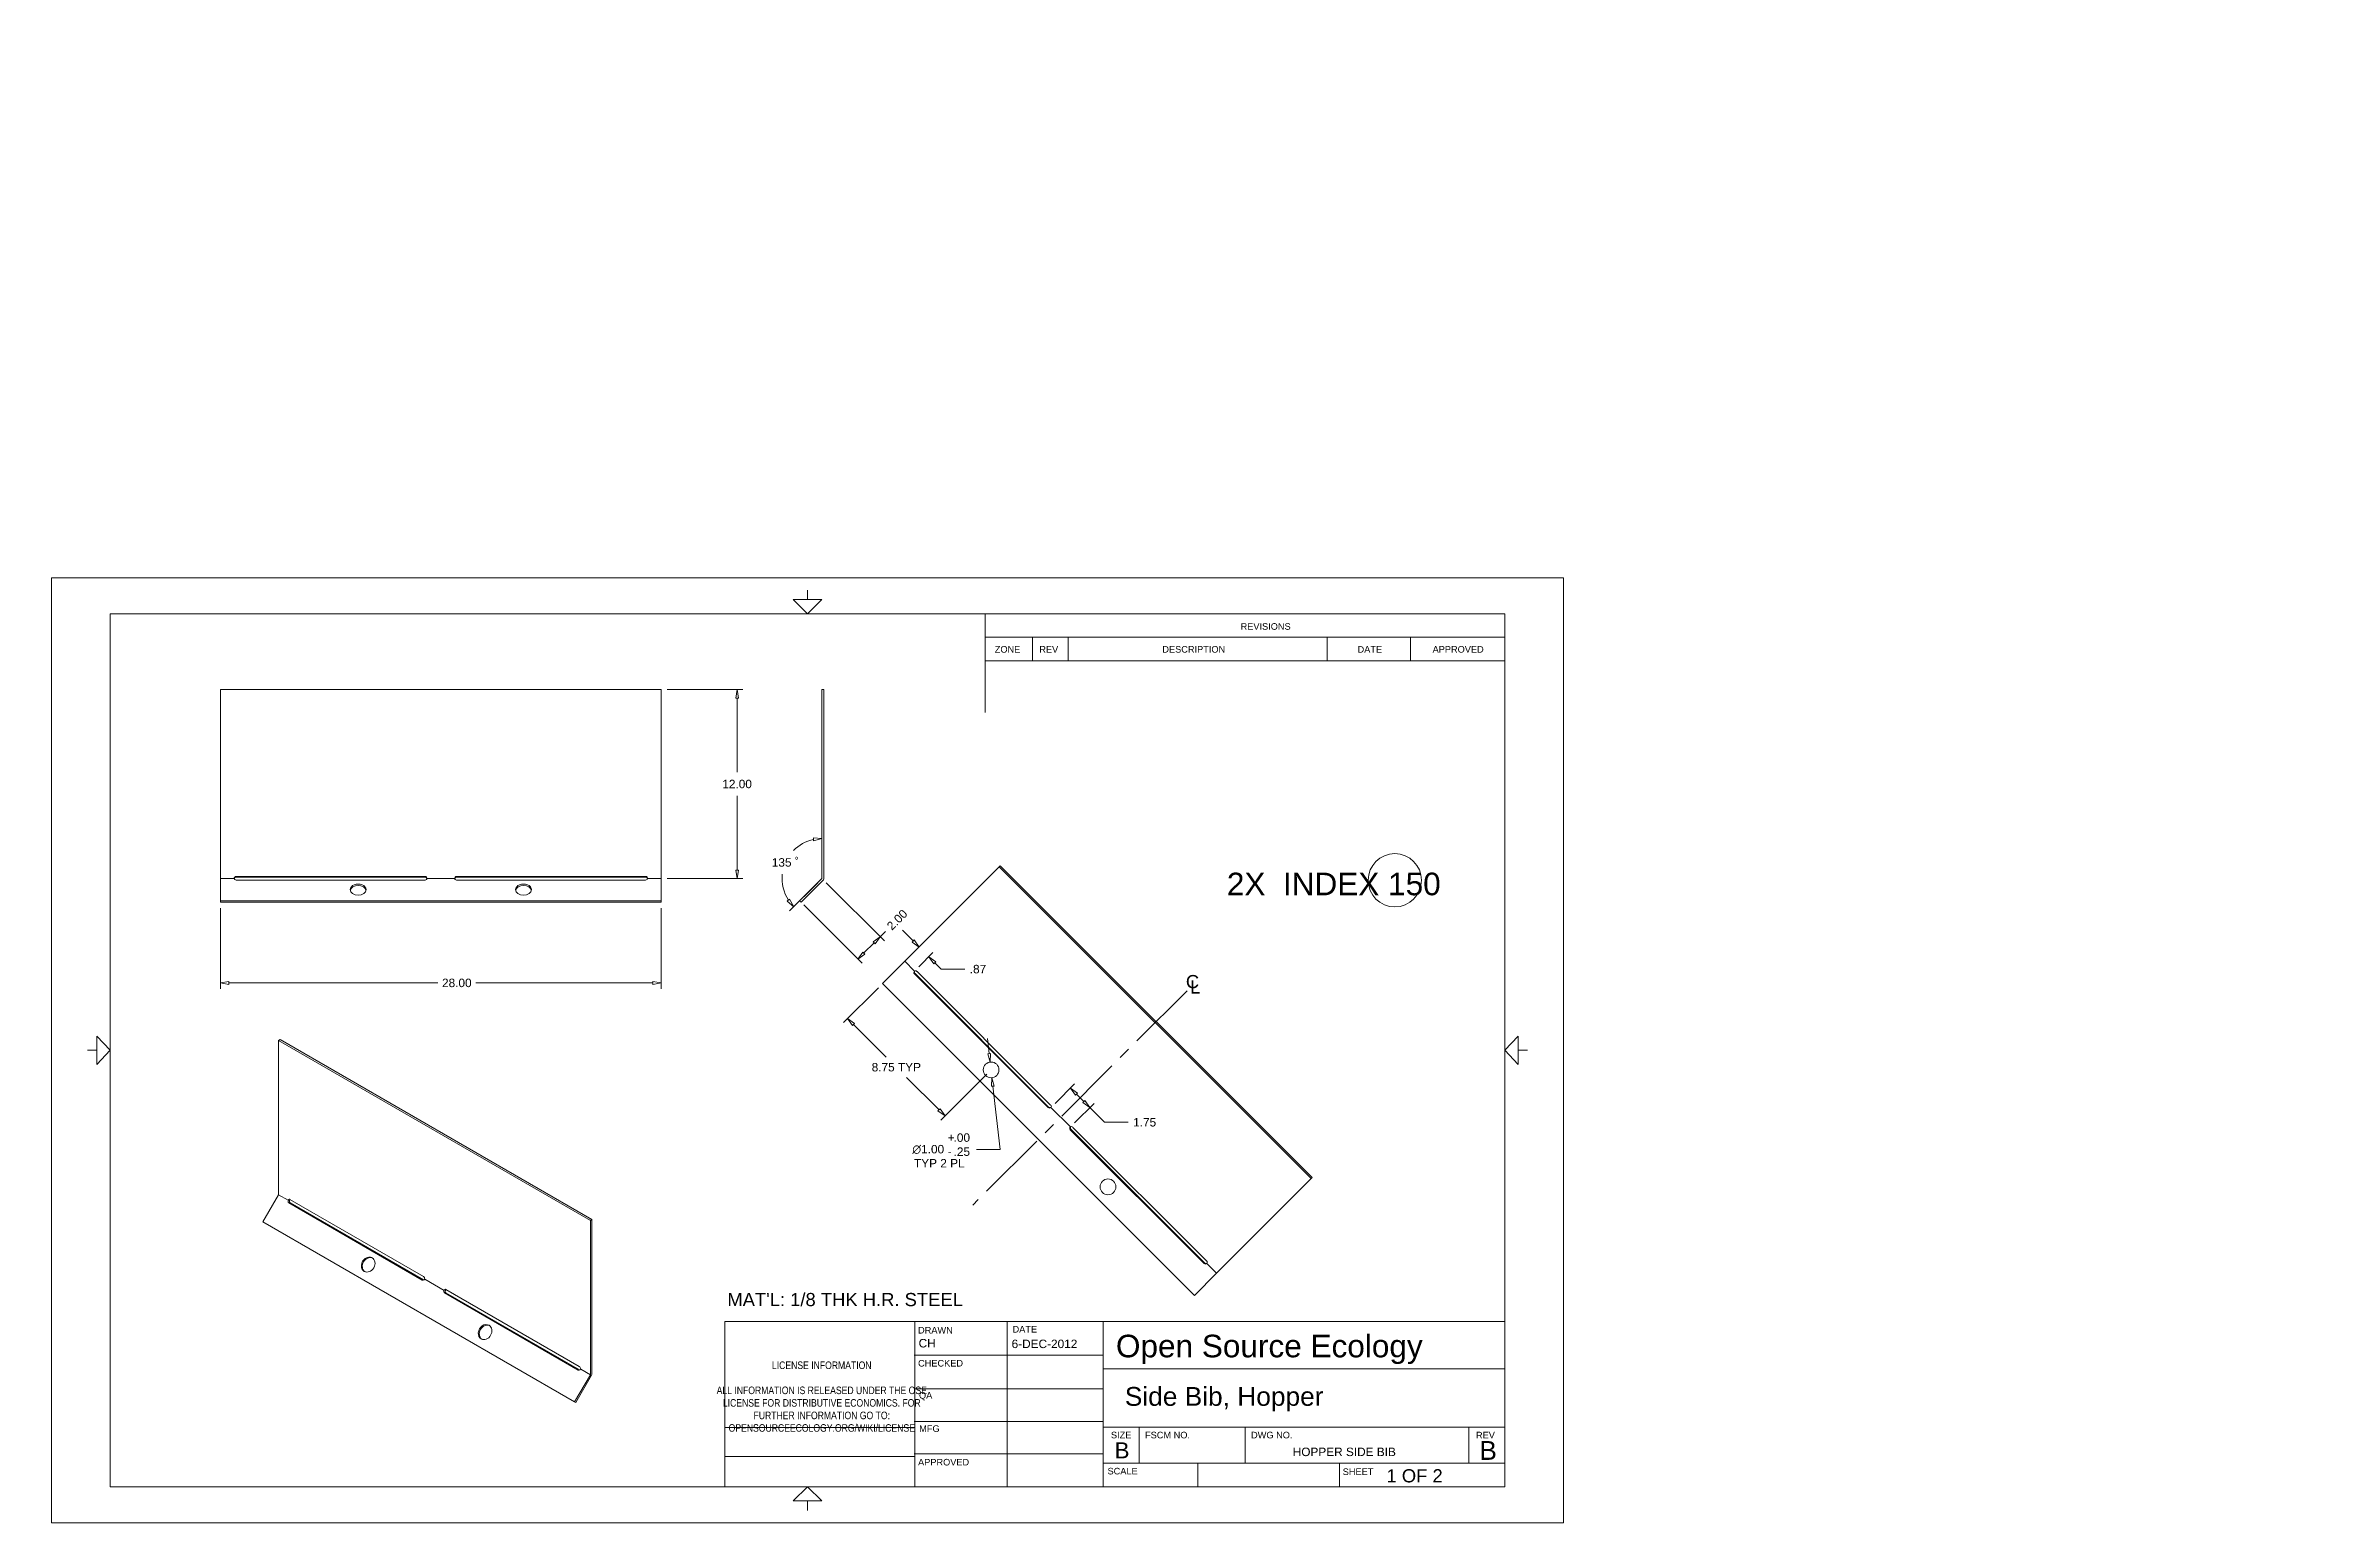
# Model space of a CAD drawing. Header units: inches. Extents: x -0.1 to 23.9, y 0 to 15.6.
import ezdxf

# ---------------------------------------------------------------- set-up
doc = ezdxf.new("R2010")
doc.units = ezdxf.units.IN
doc.header["$MEASUREMENT"] = 0
doc.linetypes.add('CENTER2', pattern=[1.125, 0.75, -0.125, 0.125, -0.125])
for name, color, linetype, lineweight in [('BEND CENTERS', 204, 'CENTER2', 0), ('CONTINUOUS', 7, 'Continuous', 0), ('DIMENSIONS', 7, 'Continuous', 0), ('TANGENT EDGES', 7, 'Continuous', 0), ('VISIBLE', 7, 'Continuous', 0)]:
    doc.layers.add(name, color=color, linetype=linetype, lineweight=lineweight)
doc.styles.get("Standard").update_dxf_attribs({"font": 'txt', "height": 0.125})
doc.dimstyles.get("Standard").update_dxf_attribs({"dimtxt": 0.18, "dimasz": 0.18, "dimexe": 0.18, "dimexo": 0.0625, "dimgap": 0.09, "dimtad": 0, "dimtih": 1, "dimtoh": 1, "dimdec": 4, "dimzin": 0, "dimdsep": 46, "dimtxsty": 'Standard', "dimcen": 0.09, "dimadec": 0, "dimazin": 0, "dimtfac": 1, "dimtdec": 4, "dimtofl": 0, "dimtmove": 0, "dimatfit": 3, "dimfxl": 1, "dimtolj": 1, "dimtzin": 0, "dimarcsym": 0})

# ---------------------------------------------------------------- blocks, each defined once
blk = doc.blocks.new('D1')
at = {"layer": 'DIMENSIONS'}
for p, q in [((1.787, 6.504), (1.787, 5.65)), ((6.453, 6.504), (6.453, 5.65)), ((1.877, 5.712), (4.087, 5.712)), ((6.363, 5.712), (4.49, 5.712))]:
    blk.add_line(p, q, dxfattribs=at)
for points in [[(1.787, 5.712), (1.877, 5.727), (1.877, 5.697), (1.787, 5.712)], [(6.453, 5.712), (6.363, 5.697), (6.363, 5.727), (6.453, 5.712)]]:
    blk.add_lwpolyline(points, dxfattribs=at)
at = {"layer": 'DIMENSIONS', "insert": (4.289, 5.712), "char_height": 0.08958, "attachment_point": 5}
for s in ['{\\fArial|b0|i0|c0|p0;28.00}{\\fMS Shell Dlg|b0|i0|c0|p0;\\H0.9444444x;}', '{\\fArial|b0|i0|c0|p0;}', '{\\fArial|b0|i0|c0|p0;}']:
    blk.add_mtext(s, dxfattribs=at)
blk = doc.blocks.new('D2')
at = {"layer": 'DIMENSIONS'}
for p, q in [((6.516, 8.817), (7.317, 8.817)), ((7.255, 8.727), (7.255, 7.942)), ((7.255, 6.907), (7.255, 7.692)), ((6.516, 6.817), (7.317, 6.817))]:
    blk.add_line(p, q, dxfattribs=at)
for points in [[(7.255, 8.817), (7.27, 8.727), (7.24, 8.727), (7.255, 8.817)], [(7.255, 6.817), (7.24, 6.907), (7.27, 6.907), (7.255, 6.817)]]:
    blk.add_lwpolyline(points, dxfattribs=at)
at = {"layer": 'DIMENSIONS', "insert": (7.255, 7.817), "char_height": 0.08958, "attachment_point": 5}
for s in ['{\\fArial|b0|i0|c0|p0;12.00}{\\fArial|b0|i0|c0|p0;}', '{\\fArial|b0|i0|c0|p0;}', '{\\fArial|b0|i0|c0|p0;}']:
    blk.add_mtext(s, dxfattribs=at)
blk = doc.blocks.new('D3')
at = {"layer": 'DIMENSIONS'}
for p, q in [((8.197, 6.773), (8.814, 6.157)), ((7.962, 6.538), (8.578, 5.921)), ((8.77, 6.201), (8.826, 6.258)), ((8.597, 6.029), (8.706, 6.137))]:
    blk.add_line(p, q, dxfattribs=at)
for points in [[(8.534, 5.965), (8.587, 6.039), (8.608, 6.018), (8.534, 5.965)], [(8.77, 6.201), (8.716, 6.127), (8.695, 6.148), (8.77, 6.201)]]:
    blk.add_lwpolyline(points, dxfattribs=at)
at = {"layer": 'DIMENSIONS', "insert": (8.949, 6.38), "char_height": 0.08958, "attachment_point": 5, "rotation": 45}
for s in ['{\\fArial|b0|i0|c0|p0;2.00}{\\fArial|b0|i0|c0|p0;}', '{\\fArial|b0|i0|c0|p0;}', '{\\fArial|b0|i0|c0|p0;}']:
    blk.add_mtext(s, dxfattribs=at)
blk = doc.blocks.new('D4')
at = {"layer": 'DIMENSIONS'}
for p, q in [((8.153, 6.88), (8.153, 7.303)), ((8.109, 6.773), (7.81, 6.474))]:
    blk.add_line(p, q, dxfattribs=at)
for points in [[(8.153, 7.241), (8.065, 7.216), (8.062, 7.246), (8.153, 7.241)], [(7.854, 6.518), (7.786, 6.579), (7.809, 6.598), (7.854, 6.518)]]:
    blk.add_lwpolyline(points, dxfattribs=at)
for radius, start, end in [(0.423, 102.1625, 135.7149), (0.422, 173.9466, 212.8132)]:
    blk.add_arc((8.153, 6.817), radius, start, end, dxfattribs=at)
at = {"layer": 'DIMENSIONS', "insert": (7.765, 6.987), "char_height": 0.08958, "attachment_point": 5}
for s in ['{\\fArial|b0|i0|c0|p0;135 ˚}{\\fArial|b0|i0|c0|p0;}', '{\\fArial|b0|i0|c0|p0;}', '{\\fArial|b0|i0|c0|p0;}']:
    blk.add_mtext(s, dxfattribs=at)
blk = doc.blocks.new('D5')
at = {"layer": 'DIMENSIONS'}
for p, q in [((8.75, 5.661), (8.38, 5.292)), ((8.488, 5.272), (8.833, 4.927)), ((9.392, 4.368), (9.047, 4.713)), ((9.899, 4.748), (9.411, 4.26))]:
    blk.add_line(p, q, dxfattribs=at)
for points in [[(8.424, 5.336), (8.499, 5.283), (8.477, 5.262), (8.424, 5.336)], [(9.456, 4.305), (9.381, 4.358), (9.403, 4.379), (9.456, 4.305)]]:
    blk.add_lwpolyline(points, dxfattribs=at)
at = {"layer": 'DIMENSIONS', "insert": (8.94, 4.82), "char_height": 0.08958, "attachment_point": 5}
for s in ['{\\fArial|b0|i0|c0|p0;8.75}{\\fArial|b0|i0|c0|p0; TYP}{\\fMS Shell Dlg|b0|i0|c0|p0;\\H0.9444444x;}', '{\\fArial|b0|i0|c0|p0;}', '{\\fArial|b0|i0|c0|p0;}']:
    blk.add_mtext(s, dxfattribs=at)
blk = doc.blocks.new('D6')
at = {"layer": 'DIMENSIONS'}
for p, q in [((9.923, 4.964), (9.905, 5.123)), ((9.963, 4.62), (10.039, 3.95)), ((9.789, 3.95), (10.039, 3.95))]:
    blk.add_line(p, q, dxfattribs=at)
for points in [[(9.933, 4.875), (9.908, 4.962), (9.938, 4.966), (9.933, 4.875)], [(9.952, 4.709), (9.977, 4.621), (9.948, 4.618), (9.952, 4.709)]]:
    blk.add_lwpolyline(points, dxfattribs=at)
at = {"layer": 'DIMENSIONS', "char_height": 0.08958}
for s, insert, attachment_point in [('{\\fArial|b0|i0|c0|p0;+}{\\fArial|b0|i0|c0|p0;}', (9.484, 4.075), 4), ('{\\fArial|b0|i0|c0|p0;.00}{\\fArial|b0|i0|c0|p0;}', (9.546, 4.075), 4), ('{\\fAlibre Symbols|b0|i0|c0|p0;n}{\\fArial|b0|i0|c0|p0;1.00}{\\fMS Shell Dlg|b0|i0|c0|p0;\\H0.9444444x;}', (9.446, 3.95), 6), ('{\\fArial|b0|i0|c0|p0;TYP 2 PL}{\\fArial|b0|i0|c0|p0;}', (9.127, 3.804), 4), ('{\\fArial|b0|i0|c0|p0;}', (9.296, 3.95), 5), ('{\\fArial|b0|i0|c0|p0;-}{\\fArial|b0|i0|c0|p0;}', (9.484, 3.926), 4), ('{\\fArial|b0|i0|c0|p0;.25}{\\fArial|b0|i0|c0|p0;}', (9.546, 3.926), 4), ('{\\fArial|b0|i0|c0|p0;}', (9.699, 3.95), 4)]:
    blk.add_mtext(s, dxfattribs=dict(at, insert=insert, attachment_point=attachment_point))
blk = doc.blocks.new('D7')
at = {"layer": 'DIMENSIONS'}
for p, q in [((9.117, 6.156), (9.004, 6.269)), ((9.074, 5.985), (9.225, 6.137)), ((9.177, 5.882), (9.328, 6.033)), ((9.348, 5.926), (9.416, 5.858)), ((9.416, 5.858), (9.666, 5.858))]:
    blk.add_line(p, q, dxfattribs=at)
for points in [[(9.181, 6.092), (9.107, 6.145), (9.128, 6.167), (9.181, 6.092)], [(9.284, 5.989), (9.358, 5.936), (9.337, 5.915), (9.284, 5.989)]]:
    blk.add_lwpolyline(points, dxfattribs=at)
at = {"layer": 'DIMENSIONS', "insert": (9.804, 5.858), "char_height": 0.08958, "attachment_point": 5}
for s in ['{\\fArial|b0|i0|c0|p0;.87}{\\fMS Shell Dlg|b0|i0|c0|p0;\\H0.9444444x;}', '{\\fArial|b0|i0|c0|p0;}', '{\\fArial|b0|i0|c0|p0;}']:
    blk.add_mtext(s, dxfattribs=at)
blk = doc.blocks.new('D8')
at = {"layer": 'DIMENSIONS'}
for p, q in [((10.621, 4.438), (10.826, 4.644)), ((10.827, 4.232), (11.032, 4.438)), ((10.845, 4.536), (10.924, 4.457)), ((10.988, 4.393), (11.144, 4.237)), ((11.144, 4.237), (11.394, 4.237))]:
    blk.add_line(p, q, dxfattribs=at)
for points in [[(10.782, 4.6), (10.856, 4.547), (10.835, 4.525), (10.782, 4.6)], [(10.988, 4.393), (10.914, 4.446), (10.935, 4.468), (10.988, 4.393)]]:
    blk.add_lwpolyline(points, dxfattribs=at)
at = {"layer": 'DIMENSIONS', "insert": (11.568, 4.237), "char_height": 0.08958, "attachment_point": 5}
for s in ['{\\fArial|b0|i0|c0|p0;1.75}{\\fMS Shell Dlg|b0|i0|c0|p0;\\H0.9444444x;}', '{\\fArial|b0|i0|c0|p0;}', '{\\fArial|b0|i0|c0|p0;}']:
    blk.add_mtext(s, dxfattribs=at)
blk = doc.blocks.new('BLOCK4')
at = {"layer": 'CONTINUOUS'}
for p, q in [((16, 10), (0, 10)), ((0, 10), (0, 0)), ((8, 9.87), (8, 9.77)), ((16, 0), (16, 10)), ((15.38, 9.62), (0.62, 9.62)), ((0.62, 9.62), (0.62, 0.38)), ((9.88, 9.62), (9.88, 8.573)), ((15.38, 0.38), (15.38, 9.62)), ((9.88, 9.37), (15.38, 9.37)), ((10.38, 9.12), (10.38, 9.37)), ((10.76, 9.12), (10.76, 9.37)), ((13.5, 9.12), (13.5, 9.37)), ((14.38, 9.12), (14.38, 9.37)), ((9.88, 9.12), (15.38, 9.12)), ((0.38, 5), (0.48, 5)), ((15.62, 5), (15.52, 5)), ((7.124, 2.13), (7.124, 0.38)), ((7.124, 2.13), (11.13, 2.13)), ((9.135, 2.13), (9.135, 0.38)), ((10.114, 2.13), (10.114, 0.38)), ((11.13, 0.38), (11.13, 2.13)), ((11.13, 2.13), (15.38, 2.13)), ((11.13, 1.774), (9.13, 1.774)), ((11.13, 1.63), (15.38, 1.63)), ((11.13, 1.416), (9.13, 1.416)), ((9.13, 1.007), (7.124, 1.007)), ((11.13, 1.072), (9.13, 1.072)), ((11.13, 1.01), (15.38, 1.01)), ((11.51, 0.63), (11.51, 1.01)), ((12.63, 0.63), (12.63, 1.01)), ((15, 0.63), (15, 1.01)), ((11.13, 0.729), (9.13, 0.729)), ((9.13, 0.7), (7.124, 0.7)), ((11.13, 0.63), (15.38, 0.63)), ((12.13, 0.38), (12.13, 0.63)), ((13.63, 0.38), (13.63, 0.63)), ((0.62, 0.38), (15.38, 0.38)), ((0, 0), (16, 0)), ((8, 0.13), (8, 0.23))]:
    blk.add_line(p, q, dxfattribs=at)
for points in [[(7.85, 9.77), (8.15, 9.77), (8, 9.62), (8, 9.62), (7.85, 9.77)], [(0.48, 4.85), (0.48, 5.15), (0.62, 5), (0.62, 5), (0.48, 4.85)], [(15.52, 4.85), (15.52, 5.15), (15.38, 5), (15.38, 5), (15.52, 4.85)], [(7.85, 0.23), (8.15, 0.23), (8, 0.38), (8, 0.38), (7.85, 0.23)]]:
    blk.add_lwpolyline(points, dxfattribs=at)
at = {"layer": 'CONTINUOUS', "attachment_point": 4}
for s, insert, char_height in [('{\\fArial|b0|i0|c0|p0;\\C7;REVISIONS}{\\fArial|b0|i0|c0|p0;\\C7;}', (12.583, 9.484), 0.06968), ('{\\fArial|b0|i0|c0|p0;\\C7;ZONE}{\\fArial|b0|i0|c0|p0;\\C7;}', (9.982, 9.242), 0.06968), ('{\\fArial|b0|i0|c0|p0;\\C7;REV}{\\fArial|b0|i0|c0|p0;\\C7;}', (10.453, 9.242), 0.06968), ('{\\fArial|b0|i0|c0|p0;\\C7;DESCRIPTION}{\\fArial|b0|i0|c0|p0;\\C7;}', (11.755, 9.242), 0.06968), ('{\\fArial|b0|i0|c0|p0;\\C7;DATE}{\\fArial|b0|i0|c0|p0;\\C7;}', (13.821, 9.242), 0.06968), ('{\\fArial|b0|i0|c0|p0;\\C7;APPROVED}{\\fArial|b0|i0|c0|p0;\\C7;}', (14.615, 9.242), 0.06968), ('{\\fArial|b0|i0|c0|p0;\\C7;}', (-0.066, 6.073), 0.20903), ('{\\fArial|b0|i0|c0|p0;\\C7;}', (-0.066, 3.073), 0.20903), ('{\\fArial|b0|i0|c0|p0;\\C7;DRAWN}{\\fArial|b0|i0|c0|p0;\\C7;}', (9.17, 2.037), 0.06968), ('{\\fArial|b0|i0|c0|p0;\\C7;CH}{\\fArial|b0|i0|c0|p0;\\C7;}', (9.176, 1.899), 0.08958), ('{\\fArial|b0|i0|c0|p0;\\C7;6-DEC-2012}{\\fArial|b0|i0|c0|p0;\\C7;}', (10.16, 1.892), 0.08958), ('{\\fArial|b0|i0|c0|p0;\\C7;DATE}{\\fArial|b0|i0|c0|p0;\\C7;}', (10.17, 2.047), 0.06968), ('{\\fArial|b0|i0|c0|p0;\\C7;CHECKED}{\\fArial|b0|i0|c0|p0;\\C7;}', (9.17, 1.687), 0.06968), ('{\\fArial|b0|i0|c0|p0;\\C7;QA}{\\fArial|b0|i0|c0|p0;\\C7;}', (9.18, 1.338), 0.06968), ('{\\fArial|b0|i0|c0|p0;\\C7;MFG}{\\fArial|b0|i0|c0|p0;\\C7;}', (9.182, 0.995), 0.06968), ('{\\fArial|b0|i0|c0|p0;\\C7;SIZE}{\\fArial|b0|i0|c0|p0;\\C7;}', (11.211, 0.927), 0.06968), ('{\\fArial|b0|i0|c0|p0;\\C7;FSCM NO.}{\\fArial|b0|i0|c0|p0;\\C7;}', (11.572, 0.927), 0.06968), ('{\\fArial|b0|i0|c0|p0;\\C7;DWG NO.}{\\fArial|b0|i0|c0|p0;\\C7;}', (12.694, 0.927), 0.06968), ('{\\fArial|b0|i0|c0|p0;\\C7;REV}{\\fArial|b0|i0|c0|p0;\\C7;}', (15.074, 0.927), 0.06968), ('{\\fArial|b0|i0|c0|p0;\\C7;B}{\\fArial|b0|i0|c0|p0;\\C7;}', (11.25, 0.766), 0.16921), ('{\\fArial|b0|i0|c0|p0;\\C7;HOPPER SIDE BIB}{\\fArial|b0|i0|c0|p0;\\C7;}', (13.135, 0.749), 0.08958), ('{\\fArial|b0|i0|c0|p0;\\C7;APPROVED}{\\fArial|b0|i0|c0|p0;\\C7;}', (9.17, 0.64), 0.06968), ('{\\fArial|b0|i0|c0|p0;\\C7;SCALE}{\\fArial|b0|i0|c0|p0;\\C7;}', (11.175, 0.545), 0.06968), ('{\\fArial|b0|i0|c0|p0;\\C7;SHEET}{\\fArial|b0|i0|c0|p0;\\C7;}', (13.664, 0.539), 0.06968), ('{\\fArial|b0|i0|c0|p0;\\C7;}', (-0.066, 0.073), 0.20903)]:
    blk.add_mtext(s, dxfattribs=dict(at, insert=insert, char_height=char_height))

msp = doc.modelspace()

# ---------------------------------------------------------------- linework, layer by layer
at = {"layer": 'BEND CENTERS'}
msp.add_line((12.017, 5.629), (9.748, 3.36), dxfattribs=at)
at = {"layer": 'CONTINUOUS'}
msp.add_circle((14.215, 6.799), 0.282, dxfattribs=at)
at = {"layer": 'TANGENT EDGES'}
for p, q in [((1.953, 6.84), (1.953, 6.831)), ((3.953, 6.84), (3.953, 6.831)), ((4.287, 6.84), (4.287, 6.831)), ((6.287, 6.84), (6.287, 6.831)), ((9.131, 5.807), (9.138, 5.813)), ((10.546, 4.393), (10.552, 4.399)), ((10.781, 4.157), (10.787, 4.163)), ((2.51, 3.384), (2.524, 3.385)), ((12.196, 2.743), (12.202, 2.749)), ((3.924, 2.567), (3.938, 2.569)), ((4.159, 2.431), (4.174, 2.433)), ((5.574, 1.615), (5.588, 1.616))]:
    msp.add_line(p, q, dxfattribs=at)
at = {"layer": 'VISIBLE'}
for p, q in [((6.453, 8.817), (1.787, 8.817)), ((1.787, 8.817), (1.787, 6.817)), ((6.453, 6.817), (6.453, 8.817)), ((8.153, 8.817), (8.174, 8.817)), ((8.153, 6.817), (8.153, 8.817)), ((8.174, 8.817), (8.174, 6.817)), ((1.787, 6.817), (1.787, 6.582)), ((1.933, 6.817), (1.787, 6.817)), ((1.953, 6.84), (3.953, 6.84)), ((3.953, 6.831), (1.953, 6.831)), ((3.953, 6.801), (1.953, 6.801)), ((4.266, 6.817), (3.974, 6.817)), ((4.287, 6.84), (6.287, 6.84)), ((6.287, 6.831), (4.287, 6.831)), ((6.287, 6.801), (4.287, 6.801)), ((6.453, 6.817), (6.308, 6.817)), ((6.453, 6.582), (6.453, 6.817)), ((7.917, 6.582), (8.153, 6.817)), ((8.168, 6.803), (7.932, 6.567)), ((10.03, 6.941), (9.03, 5.941)), ((10.04, 6.951), (10.03, 6.941)), ((13.329, 3.641), (10.03, 6.941)), ((13.34, 3.652), (10.04, 6.951)), ((1.787, 6.582), (1.787, 6.567)), ((6.453, 6.582), (1.787, 6.582)), ((6.453, 6.567), (1.787, 6.567)), ((6.453, 6.567), (6.453, 6.582)), ((7.932, 6.567), (7.917, 6.582)), ((9.03, 5.941), (8.794, 5.705)), ((9.133, 5.838), (9.03, 5.941)), ((10.546, 4.393), (9.131, 5.807)), ((9.138, 5.813), (10.552, 4.399)), ((9.159, 5.834), (10.573, 4.42)), ((12.094, 2.405), (8.794, 5.705)), ((2.418, 5.113), (2.403, 5.104)), ((5.703, 3.199), (2.403, 5.104)), ((2.403, 5.104), (2.403, 3.471)), ((5.718, 3.208), (2.418, 5.113)), ((10.783, 4.188), (10.576, 4.394)), ((12.196, 2.743), (10.781, 4.157)), ((10.787, 4.163), (12.202, 2.749)), ((10.809, 4.184), (12.223, 2.77)), ((12.329, 2.641), (13.329, 3.641)), ((13.329, 3.641), (13.34, 3.652)), ((2.403, 3.471), (2.236, 3.183)), ((2.506, 3.412), (2.403, 3.471)), ((3.924, 2.567), (2.51, 3.384)), ((2.521, 3.422), (3.935, 2.605)), ((2.524, 3.385), (3.938, 2.569)), ((5.536, 1.278), (2.236, 3.183)), ((5.703, 3.199), (5.718, 3.208)), ((5.703, 1.566), (5.703, 3.199)), ((5.718, 3.208), (5.718, 1.575)), ((12.094, 2.405), (12.329, 2.641)), ((12.329, 2.641), (12.226, 2.744)), ((4.156, 2.459), (3.95, 2.578)), ((5.574, 1.615), (4.159, 2.431)), ((4.171, 2.469), (5.585, 1.653)), ((4.174, 2.433), (5.588, 1.616)), ((5.536, 1.278), (5.703, 1.566)), ((5.713, 1.56), (5.547, 1.272)), ((5.703, 1.566), (5.6, 1.626)), ((5.547, 1.272), (5.536, 1.278))]:
    msp.add_line(p, q, dxfattribs=at)
for centre in [(9.943, 4.792), (11.18, 3.554)]:
    msp.add_circle(centre, 0.0833, dxfattribs=at)
msp.add_arc((8.153, 6.817), 0.0208, 315, 0, dxfattribs=at)
for centre, major_axis, ratio, start_param, end_param in [((1.953, 6.817), (0, 0.0225), 0.92388, 0, 1.570796), ((1.953, 6.817), (0.0208, 0), 0.765367, 3.141593, 4.712389), ((1.953, 6.817), (0.0173, 0.0173), 0.668179, 2.159845, 2.329763), ((1.953, 6.809), (0, 0.0225), 0.92388, 0, 1.178097), ((3.245, 6.7), (0.0833, 0), 0.707107, 0, 3.141593), ((3.245, 6.685), (-0.0833, 0), 0.707107, -3.016265, -0.125328), ((3.953, 6.817), (0, 0.0225), 0.92388, -1.570796, 0), ((3.953, 6.809), (0, 0.0225), 0.92388, -1.178097, 0), ((3.953, 6.817), (0.0208, 0), 0.765367, 4.712389, 6.283185), ((3.953, 6.817), (0.0173, -0.0173), 0.668179, 0.811829, 0.981748), ((4.287, 6.817), (0, 0.0225), 0.92388, 0, 1.570796), ((4.287, 6.817), (0.0173, 0.0173), 0.668179, 2.159845, 2.329763), ((4.287, 6.817), (0.0208, 0), 0.765367, 3.141593, 4.712389), ((4.287, 6.809), (0, 0.0225), 0.92388, 0, 1.178097), ((4.995, 6.7), (0.0833, 0), 0.707107, 0, 3.141593), ((4.995, 6.685), (-0.0833, 0), 0.707107, -3.016265, -0.125328), ((6.287, 6.817), (0, 0.0225), 0.92388, -1.570796, 0), ((6.287, 6.809), (0, 0.0225), 0.92388, -1.178097, 0), ((6.287, 6.817), (0.0208, 0), 0.765367, 4.712389, 6.283185), ((6.287, 6.817), (0.0173, -0.0173), 0.668179, 0.811829, 0.981748), ((3.245, 6.7), (0.0833, 0), 0.707107, 3.141593, 4.712389), ((3.245, 6.7), (0.0833, 0), 0.707107, 4.712389, 6.283185), ((4.995, 6.7), (0.0833, 0), 0.707107, 3.141593, 4.712389), ((4.995, 6.7), (0.0833, 0), 0.707107, 4.712389, 6.283185), ((9.147, 5.823), (0.0159, 0.0159), 0.92388, 1.570796, 3.141593), ((9.153, 5.829), (0.0159, 0.0159), 0.92388, 1.963495, 3.141593), ((9.147, 5.823), (0.0147, -0.0147), 0.765367, -4.712389, -3.141593), ((9.147, 5.823), (0, -0.0245), 0.668179, -2.329763, -2.159845), ((10.562, 4.409), (0.0159, 0.0159), 0.92388, 3.141593, 4.712389), ((10.568, 4.415), (0.0159, 0.0159), 0.92388, 3.141593, 4.31969), ((10.562, 4.409), (0.0147, -0.0147), 0.765367, 0, 1.570796), ((10.562, 4.409), (0.0245, 0), 0.668179, 5.301438, 5.471356), ((10.797, 4.173), (0.0159, 0.0159), 0.92388, 1.570796, 3.141593), ((10.803, 4.179), (0.0159, 0.0159), 0.92388, 1.963495, 3.141593), ((10.797, 4.173), (0.0147, -0.0147), 0.765367, -4.712389, -3.141593), ((10.797, 4.173), (0, -0.0245), 0.668179, -2.329763, -2.159845), ((2.521, 3.403), (0.0113, 0.0195), 0.754344, 1.570796, 3.141593), ((2.521, 3.403), (-0.0096, 0.0195), 0.573763, -0.210737, 0.864001), ((2.521, 3.403), (-0.0096, 0.0195), 0.573763, -0.706796, -0.210737), ((2.536, 3.405), (0.0113, 0.0195), 0.754344, 1.963495, 3.141593), ((2.521, 3.403), (-0.0046, -0.0214), 0.160832, -2.407874, -1.622476), ((2.536, 3.405), (-0.0096, 0.0195), 0.573763, 0.387352, 0.471301), ((3.351, 2.732), (0.0417, 0.0722), 0.816497, 0, 3.141593), ((3.361, 2.726), (0.0417, 0.0722), 0.816497, 0.088504, 3.053089), ((3.351, 2.732), (0.0417, 0.0722), 0.816497, 3.141593, 6.283185), ((12.212, 2.759), (0.0159, 0.0159), 0.92388, 3.141593, 4.712389), ((12.218, 2.765), (0.0159, 0.0159), 0.92388, 3.141593, 4.31969), ((12.212, 2.759), (0.0147, -0.0147), 0.765367, 0, 1.570796), ((12.212, 2.759), (0.0245, 0), 0.668179, 5.301438, 5.471356), ((3.935, 2.587), (0.0113, 0.0195), 0.754344, 3.141593, 3.637652), ((3.935, 2.587), (0.0113, 0.0195), 0.754344, 3.637652, 4.712389), ((3.935, 2.587), (-0.0096, 0.0195), 0.573763, 4.005593, 5.57639), ((3.95, 2.588), (0.0113, 0.0195), 0.754344, 3.141593, 3.223941), ((4.171, 2.451), (0.0113, 0.0195), 0.754344, 1.570796, 3.141593), ((4.171, 2.451), (-0.0096, 0.0195), 0.573763, -0.210737, 0.864001), ((4.171, 2.451), (-0.0096, 0.0195), 0.573763, -0.706796, -0.210737), ((4.185, 2.452), (0.0113, 0.0195), 0.754344, 1.963495, 3.141593), ((4.171, 2.451), (-0.0046, -0.0214), 0.160832, -2.407874, -1.622476), ((4.185, 2.452), (-0.0096, 0.0195), 0.573763, 0.387352, 0.471301), ((4.588, 2.017), (0.0417, 0.0722), 0.816497, 0, 3.141593), ((4.599, 2.011), (0.0417, 0.0722), 0.816497, 0.088504, 3.053089), ((4.588, 2.017), (0.0417, 0.0722), 0.816497, 3.141593, 6.283185), ((5.585, 1.634), (0.0113, 0.0195), 0.754344, 3.141593, 3.637652), ((5.585, 1.634), (0.0113, 0.0195), 0.754344, 3.637652, 4.712389), ((5.585, 1.634), (-0.0096, 0.0195), 0.573763, 4.005593, 5.57639), ((5.6, 1.636), (0.0113, 0.0195), 0.754344, 3.141593, 3.223941), ((5.703, 1.566), (0.0104, 0.018), 0.57735, 4.712389, 5.497787)]:
    msp.add_ellipse(centre, major_axis=major_axis, ratio=ratio, start_param=start_param, end_param=end_param, dxfattribs=at)

# ---------------------------------------------------------------- block references
at = {"layer": 'CONTINUOUS'}
msp.add_blockref('BLOCK4', (0, 0), dxfattribs=at)

# ---------------------------------------------------------------- texts
at = {"layer": 'BEND CENTERS', "char_height": 0.13935, "attachment_point": 1}
for s, insert in [('{\\fArial|b0|i0|c0|p0;\\C7;C}{\\fArial|b0|i0|c0|p0;\\C7;\\H0.642857134x;}', (12.004, 5.796)), ('{\\fArial|b0|i0|c0|p0;\\C7;L}{\\fArial|b0|i0|c0|p0;\\C7;\\H0.642857134x;}', (12.05, 5.739)), ("{\\fArial|b0|i0|c0|p0;\\C7;MAT'L: 1/8 THK H.R. STEEL}{\\fArial|b0|i0|c0|p0;\\C7;\\H0.642857134x;}", (7.152, 2.431)), ('{\\fArial|b0|i0|c0|p0;\\C7;1 OF 2}{\\fArial|b0|i0|c0|p0;\\C7;\\H0.642857134x;}', (14.127, 0.566))]:
    msp.add_mtext(s, dxfattribs=dict(at, insert=insert))
at = {"layer": 'CONTINUOUS'}
for s, insert, char_height, attachment_point in [('{\\fArial|b0|i0|c0|p0;\\C7;2X  INDEX 150}{\\fArial|b0|i0|c0|p0;\\C7;\\H0.375x;}', (12.438, 6.879), 0.23889, 1), ('{\\fArial|b0|i0|c0|p0;\\C7;Open Source Ecology}{\\fArial|b0|i0|c0|p0;\\C7;\\H0.375x;}', (11.264, 1.989), 0.23889, 1), ('{\\fArial Narrow|b0|i0|c0|p0;\\C7;LICENSE INFORMATION}{\\fArial Narrow|b0|i0|c0|p0;\\C7;\\P}{\\fArial Narrow|b0|i0|c0|p0;\\C7;\\PALL INFORMATION IS RELEASED UNDER THE OSE}{\\fArial Narrow|b0|i0|c0|p0;\\C7;\\PLICENSE FOR DISTRIBUTIVE ECONOMICS. FOR}{\\fArial Narrow|b0|i0|c0|p0;\\C7;\\PFURTHER INFORMATION GO TO:}{\\fArial Narrow|b0|i0|c0|p0;\\C7;\\POPENSOURCEECOLOGY.ORG/WIKI/LICENSE}{\\fArial|b0|i0|c0|p0;\\C7;\\H1.125x;}', (8.151, 1.706), 0.07963, 2), ('{\\fArial|b0|i0|c0|p0;\\C7;Side Bib, Hopper}{\\fArial|b0|i0|c0|p0;\\C7;}', (11.358, 1.436), 0.19907, 1), ('{\\fArial|b0|i0|c0|p0;\\C7;B}{\\fArial|b0|i0|c0|p0;\\C7;\\H0.45x;}', (15.11, 0.864), 0.19907, 1)]:
    msp.add_mtext(s, dxfattribs=dict(at, insert=insert, char_height=char_height, attachment_point=attachment_point))

# ---------------------------------------------------------------- dimensions: what is measured, and where the dimension line sits
at = {"layer": 'DIMENSIONS'}
for p1, p2, angle, picture, middle, turn in [((6.453, 6.817), (6.453, 8.817), 90, 'D2', (13.708, 15.635), 90), ((7.917, 6.582), (8.153, 6.817), 45, 'D3', (17.112, 14.198), 45), ((6.453, 6.567), (1.787, 6.567), 180, 'D1', (10.742, 13.53), 180), ((9.133, 5.838), (9.03, 5.941), 315, 'D7', (22.144, 9.499), 315), ((10.576, 4.394), (10.783, 4.188), 315, 'D8', (23.907, 7.879), 315)]:
    dim = msp.add_linear_dim(base=(0, 0), p1=p1, p2=p2, angle=angle, dimstyle='Standard', override={"dimtxt": 0.089583, "dimtad": 0, "dimdec": 2, "dimzin": 0, "dimse1": 0, "dimse2": 0, "dimsd1": 0, "dimsd2": 0, "dimadec": 2, "dimazin": 0, "dimtol": 0, "dimlim": 0, "dimtp": 0.00019685, "dimtm": 7.87402e-05, "dimtdec": 2}, dxfattribs=at)
    dim.commit()
    dim.dimension.update_dxf_attribs({"geometry": picture, "text_midpoint": middle, "text_rotation": turn})
dim = msp.add_angular_dim_2l(base=(15.929, 14.804), line1=((8.153, 6.817), (8.153, 7.241)), line2=((8.153, 6.817), (8.452, 7.117)), dimstyle='Standard', override={"dimtxt": 0.089583, "dimtad": 0, "dimdec": 0, "dimzin": 0, "dimse1": 0, "dimse2": 0, "dimsd1": 0, "dimsd2": 0, "dimadec": 0, "dimazin": 0, "dimtol": 0, "dimlim": 0, "dimtp": 0.000687117, "dimtm": 0.000687117, "dimtdec": 0}, dxfattribs=at)
dim.commit()
dim.dimension.update_dxf_attribs({"geometry": 'D4', "text_midpoint": (15.929, 14.804)})
dim = msp.add_linear_dim(base=(0, 0), p1=(9.943, 4.792), p2=(8.794, 5.705), angle=315, text='<> TYP', dimstyle='Standard', override={"dimtxt": 0.089583, "dimtad": 0, "dimdec": 2, "dimzin": 0, "dimse1": 0, "dimse2": 0, "dimsd1": 0, "dimsd2": 0, "dimadec": 2, "dimazin": 0, "dimtol": 0, "dimlim": 0, "dimtp": 0.00019685, "dimtm": 7.87402e-05, "dimtdec": 2}, dxfattribs=at)
dim.commit()
dim.dimension.update_dxf_attribs({"geometry": 'D5', "text_midpoint": (21.28, 8.461), "text_rotation": 315})
dim = msp.add_diameter_dim_2p(p1=(9.955, 4.874), p2=(9.93, 4.709), text='<>TYP 2 PL\\P', dimstyle='Standard', override={"dimtxt": 0.089583, "dimtad": 0, "dimdec": 2, "dimzin": 0, "dimse1": 0, "dimse2": 0, "dimsd1": 0, "dimsd2": 0, "dimadec": 2, "dimazin": 0, "dimtol": 0, "dimlim": 0, "dimtp": 0.00019685, "dimtm": 0.25, "dimtdec": 2}, dxfattribs=at)
dim.commit()
dim.dimension.update_dxf_attribs({"geometry": 'D6', "text_midpoint": (22.344, 7.591)})

doc.saveas('drawing.dxf')
